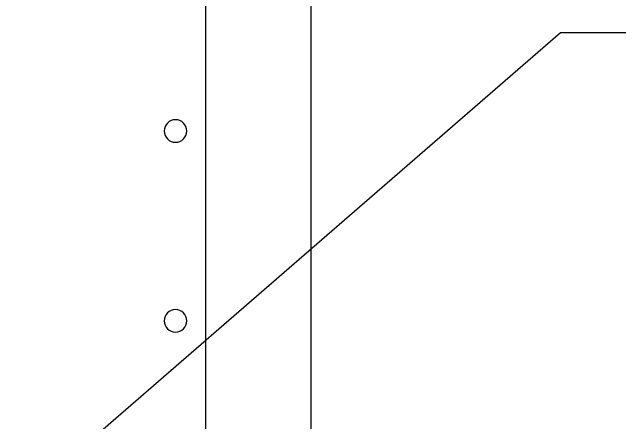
# Model space of a CAD drawing. Extents: x 151242 to 151523, y 158752 to 159354.
# Drawn here: x 151369.388 to 151371.405, y 158877.656 to 158879.021 of the extents above; entities that cross this region are included whole.
import ezdxf

# ---------------------------------------------------------------- set-up
doc = ezdxf.new("R2010")
doc.units = 0
doc.header["$LTSCALE"] = 3
doc.header["$MEASUREMENT"] = 0
doc.layers.add('4', color=12, linetype='CONTINUOUS')

msp = doc.modelspace()

# ---------------------------------------------------------------- linework, layer by layer
at = {"layer": '4', "color": 6}
msp.add_line((151370.03, 158881.9259), (151370.03, 158875.194), dxfattribs=at)
at = {"layer": '4', "color": 15}
for p, q in [((151370.38, 158881.9259), (151370.38, 158875.194)), ((151369.3883, 158877.3736), (151371.2085, 158878.9538)), ((151371.2085, 158878.9538), (151373.3182, 158878.9538))]:
    msp.add_line(p, q, dxfattribs=at)
for centre, start, end in [((151369.9305, 158878.6263), 0, 180), ((151369.9305, 158878.6263), 180, 0), ((151369.9305, 158877.9955), 0, 180), ((151369.9305, 158877.9955), 180, 0)]:
    msp.add_arc(centre, 0.0375, start, end, dxfattribs=at)

doc.saveas('drawing.dxf')
